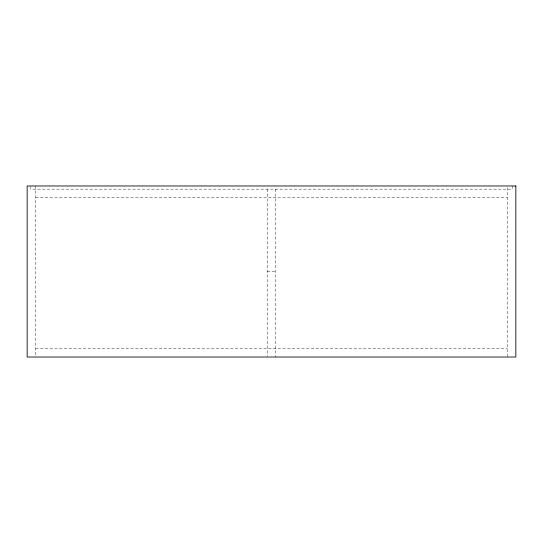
<?xml version="1.0" encoding="UTF-8"?>
<svg xmlns="http://www.w3.org/2000/svg" width="543" height="543" viewBox="0 0 543 543"><rect width="100%" height="100%" fill="white"/><g stroke="black" fill="none" stroke-linecap="round" stroke-linejoin="round"><path stroke-width="0.41" stroke-dasharray="2.71 2.04" d="M35.702 197.706L507.298 197.706M267.224 271.622L275.776 271.622M35.702 348.47L507.298 348.47M512.185 185.977L512.185 189.154L30.815 189.154L30.815 185.977M507.298 187.674L507.298 357.022M275.776 189.154L275.776 357.022M267.224 189.154L267.224 356.242M35.702 185.977L35.702 357.022"/><path stroke-width="0.81" d="M515.85 185.977L27.15 185.977L27.15 357.022L515.85 357.022L515.85 185.977"/></g></svg>
